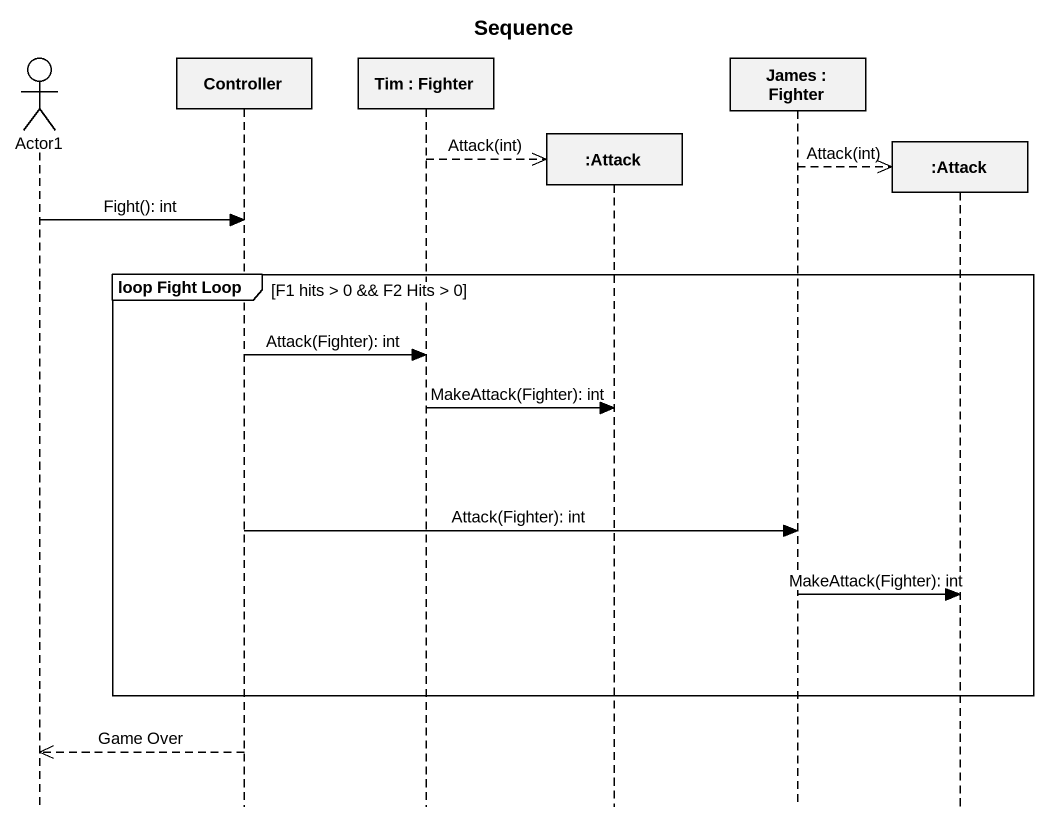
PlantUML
@startuml
title Sequence
hide footbox
actor Actor1
participant Controller
participant "Tim : Fighter" as Tim
participant ":Attack" as Attack
participant "James : Fighter" as James
participant ":Attack" as Attack_2

Tim -->> Attack ** : Attack(int)
James -->> Attack_2 ** : Attack(int)
Actor1 -> Controller : Fight(): int
group loop Fight Loop [F1 hits > 0 && F2 Hits > 0]
  Controller -> Tim : Attack(Fighter): int
  Tim -> Attack : MakeAttack(Fighter): int
  Controller -> James : Attack(Fighter): int
  James -> Attack_2 : MakeAttack(Fighter): int
end
Controller -->> Actor1 : Game Over
@enduml
